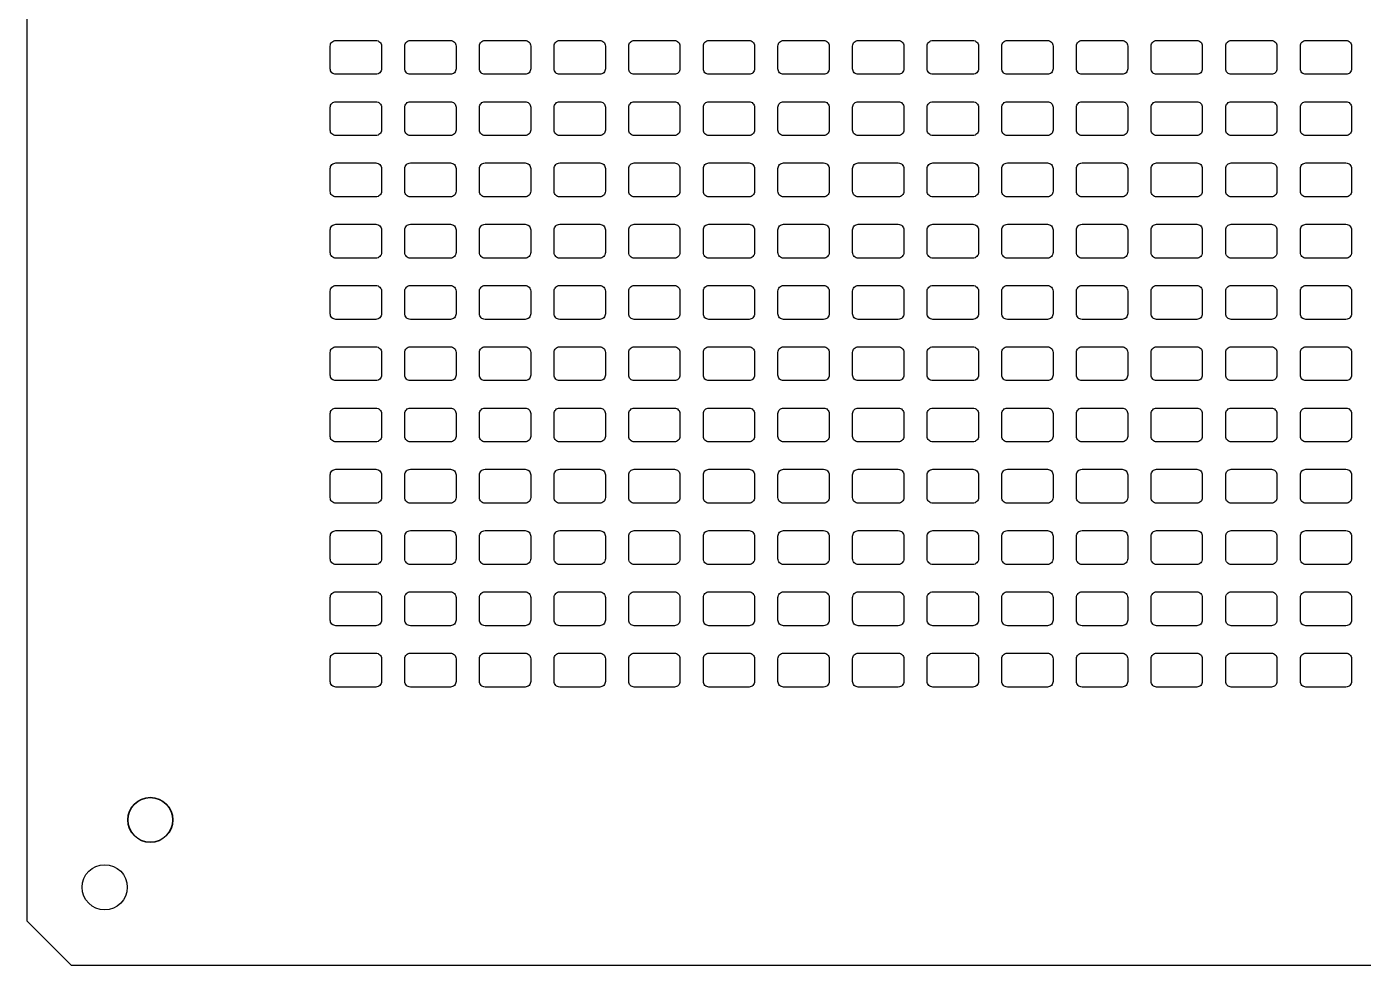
# Model space of a CAD drawing. Extents: x 2242 to 8299, y -565 to 2678.
# Drawn here: x 2242.3 to 2302.3, y 2509.1 to 2551.2 of the extents above; entities that cross this region are included whole.
import ezdxf

# ---------------------------------------------------------------- set-up
doc = ezdxf.new("R2010")
doc.units = 0
doc.header["$MEASUREMENT"] = 0
doc.layers.add('1', color=1, linetype='CONTINUOUS')
doc.layers.add('9', color=6, linetype='CONTINUOUS')

msp = doc.modelspace()

# ---------------------------------------------------------------- linework, layer by layer
at = {"layer": '1'}
for p, q in [((2242.322, 2627.068), (2242.322, 2511.068)), ((2242.322, 2511.068), (2244.322, 2509.068)), ((2244.322, 2509.068), (2360.322, 2509.068))]:
    msp.add_line(p, q, dxfattribs=at)
at = {"layer": '1', "color": 1}
for radius in [1.015, 1, 1, 1, 1, 1]:
    msp.add_circle((2247.871, 2515.594), radius, dxfattribs=at)
at = {"layer": '1'}
msp.add_circle((2245.822, 2512.568), 1.015, dxfattribs=at)
at = {"layer": '9'}
for points in [[(2256.197, 2550.578), (2257.997, 2550.578, -0.414214), (2258.247, 2550.328), (2258.247, 2549.308, -0.414214), (2257.997, 2549.058), (2256.197, 2549.058, -0.414214), (2255.947, 2549.308), (2255.947, 2550.328, -0.414214)], [(2259.547, 2550.578), (2261.347, 2550.578, -0.414214), (2261.597, 2550.328), (2261.597, 2549.308, -0.414214), (2261.347, 2549.058), (2259.547, 2549.058, -0.414214), (2259.297, 2549.308), (2259.297, 2550.328, -0.414214)], [(2262.897, 2550.578), (2264.697, 2550.578, -0.414214), (2264.947, 2550.328), (2264.947, 2549.308, -0.414214), (2264.697, 2549.058), (2262.897, 2549.058, -0.414214), (2262.647, 2549.308), (2262.647, 2550.328, -0.414214)], [(2266.247, 2550.578), (2268.047, 2550.578, -0.414214), (2268.297, 2550.328), (2268.297, 2549.308, -0.414214), (2268.047, 2549.058), (2266.247, 2549.058, -0.414214), (2265.997, 2549.308), (2265.997, 2550.328, -0.414214)], [(2269.597, 2550.578), (2271.397, 2550.578, -0.414214), (2271.647, 2550.328), (2271.647, 2549.308, -0.414214), (2271.397, 2549.058), (2269.597, 2549.058, -0.414214), (2269.347, 2549.308), (2269.347, 2550.328, -0.414214)], [(2272.947, 2550.578), (2274.747, 2550.578, -0.414214), (2274.997, 2550.328), (2274.997, 2549.308, -0.414214), (2274.747, 2549.058), (2272.947, 2549.058, -0.414214), (2272.697, 2549.308), (2272.697, 2550.328, -0.414214)], [(2276.297, 2550.578), (2278.097, 2550.578, -0.414214), (2278.347, 2550.328), (2278.347, 2549.308, -0.414214), (2278.097, 2549.058), (2276.297, 2549.058, -0.414214), (2276.047, 2549.308), (2276.047, 2550.328, -0.414214)], [(2279.647, 2550.578), (2281.447, 2550.578, -0.414214), (2281.697, 2550.328), (2281.697, 2549.308, -0.414214), (2281.447, 2549.058), (2279.647, 2549.058, -0.414214), (2279.397, 2549.308), (2279.397, 2550.328, -0.414214)], [(2282.997, 2550.578), (2284.797, 2550.578, -0.414214), (2285.047, 2550.328), (2285.047, 2549.308, -0.414214), (2284.797, 2549.058), (2282.997, 2549.058, -0.414214), (2282.747, 2549.308), (2282.747, 2550.328, -0.414214)], [(2286.347, 2550.578), (2288.147, 2550.578, -0.414214), (2288.397, 2550.328), (2288.397, 2549.308, -0.414214), (2288.147, 2549.058), (2286.347, 2549.058, -0.414214), (2286.097, 2549.308), (2286.097, 2550.328, -0.414214)], [(2289.697, 2550.578), (2291.497, 2550.578, -0.414214), (2291.747, 2550.328), (2291.747, 2549.308, -0.414214), (2291.497, 2549.058), (2289.697, 2549.058, -0.414214), (2289.447, 2549.308), (2289.447, 2550.328, -0.414214)], [(2293.047, 2550.578), (2294.847, 2550.578, -0.414214), (2295.097, 2550.328), (2295.097, 2549.308, -0.414214), (2294.847, 2549.058), (2293.047, 2549.058, -0.414214), (2292.797, 2549.308), (2292.797, 2550.328, -0.414214)], [(2296.397, 2550.578), (2298.197, 2550.578, -0.414214), (2298.447, 2550.328), (2298.447, 2549.308, -0.414214), (2298.197, 2549.058), (2296.397, 2549.058, -0.414214), (2296.147, 2549.308), (2296.147, 2550.328, -0.414214)], [(2299.747, 2550.578), (2301.547, 2550.578, -0.414214), (2301.797, 2550.328), (2301.797, 2549.308, -0.414214), (2301.547, 2549.058), (2299.747, 2549.058, -0.414214), (2299.497, 2549.308), (2299.497, 2550.328, -0.414214)], [(2256.197, 2547.828), (2257.997, 2547.828, -0.414214), (2258.247, 2547.578), (2258.247, 2546.558, -0.414214), (2257.997, 2546.308), (2256.197, 2546.308, -0.414214), (2255.947, 2546.558), (2255.947, 2547.578, -0.414214)], [(2259.547, 2547.828), (2261.347, 2547.828, -0.414214), (2261.597, 2547.578), (2261.597, 2546.558, -0.414214), (2261.347, 2546.308), (2259.547, 2546.308, -0.414214), (2259.297, 2546.558), (2259.297, 2547.578, -0.414214)], [(2262.897, 2547.828), (2264.697, 2547.828, -0.414214), (2264.947, 2547.578), (2264.947, 2546.558, -0.414214), (2264.697, 2546.308), (2262.897, 2546.308, -0.414214), (2262.647, 2546.558), (2262.647, 2547.578, -0.414214)], [(2266.247, 2547.828), (2268.047, 2547.828, -0.414214), (2268.297, 2547.578), (2268.297, 2546.558, -0.414214), (2268.047, 2546.308), (2266.247, 2546.308, -0.414214), (2265.997, 2546.558), (2265.997, 2547.578, -0.414214)], [(2269.597, 2547.828), (2271.397, 2547.828, -0.414214), (2271.647, 2547.578), (2271.647, 2546.558, -0.414214), (2271.397, 2546.308), (2269.597, 2546.308, -0.414214), (2269.347, 2546.558), (2269.347, 2547.578, -0.414214)], [(2272.947, 2547.828), (2274.747, 2547.828, -0.414214), (2274.997, 2547.578), (2274.997, 2546.558, -0.414214), (2274.747, 2546.308), (2272.947, 2546.308, -0.414214), (2272.697, 2546.558), (2272.697, 2547.578, -0.414214)], [(2276.297, 2547.828), (2278.097, 2547.828, -0.414214), (2278.347, 2547.578), (2278.347, 2546.558, -0.414214), (2278.097, 2546.308), (2276.297, 2546.308, -0.414214), (2276.047, 2546.558), (2276.047, 2547.578, -0.414214)], [(2279.647, 2547.828), (2281.447, 2547.828, -0.414214), (2281.697, 2547.578), (2281.697, 2546.558, -0.414214), (2281.447, 2546.308), (2279.647, 2546.308, -0.414214), (2279.397, 2546.558), (2279.397, 2547.578, -0.414214)], [(2282.997, 2547.828), (2284.797, 2547.828, -0.414214), (2285.047, 2547.578), (2285.047, 2546.558, -0.414214), (2284.797, 2546.308), (2282.997, 2546.308, -0.414214), (2282.747, 2546.558), (2282.747, 2547.578, -0.414214)], [(2286.347, 2547.828), (2288.147, 2547.828, -0.414214), (2288.397, 2547.578), (2288.397, 2546.558, -0.414214), (2288.147, 2546.308), (2286.347, 2546.308, -0.414214), (2286.097, 2546.558), (2286.097, 2547.578, -0.414214)], [(2289.697, 2547.828), (2291.497, 2547.828, -0.414214), (2291.747, 2547.578), (2291.747, 2546.558, -0.414214), (2291.497, 2546.308), (2289.697, 2546.308, -0.414214), (2289.447, 2546.558), (2289.447, 2547.578, -0.414214)], [(2293.047, 2547.828), (2294.847, 2547.828, -0.414214), (2295.097, 2547.578), (2295.097, 2546.558, -0.414214), (2294.847, 2546.308), (2293.047, 2546.308, -0.414214), (2292.797, 2546.558), (2292.797, 2547.578, -0.414214)], [(2296.397, 2547.828), (2298.197, 2547.828, -0.414214), (2298.447, 2547.578), (2298.447, 2546.558, -0.414214), (2298.197, 2546.308), (2296.397, 2546.308, -0.414214), (2296.147, 2546.558), (2296.147, 2547.578, -0.414214)], [(2299.747, 2547.828), (2301.547, 2547.828, -0.414214), (2301.797, 2547.578), (2301.797, 2546.558, -0.414214), (2301.547, 2546.308), (2299.747, 2546.308, -0.414214), (2299.497, 2546.558), (2299.497, 2547.578, -0.414214)], [(2256.197, 2545.078), (2257.997, 2545.078, -0.414214), (2258.247, 2544.828), (2258.247, 2543.808, -0.414214), (2257.997, 2543.558), (2256.197, 2543.558, -0.414214), (2255.947, 2543.808), (2255.947, 2544.828, -0.414214)], [(2259.547, 2545.078), (2261.347, 2545.078, -0.414214), (2261.597, 2544.828), (2261.597, 2543.808, -0.414214), (2261.347, 2543.558), (2259.547, 2543.558, -0.414214), (2259.297, 2543.808), (2259.297, 2544.828, -0.414214)], [(2262.897, 2545.078), (2264.697, 2545.078, -0.414214), (2264.947, 2544.828), (2264.947, 2543.808, -0.414214), (2264.697, 2543.558), (2262.897, 2543.558, -0.414214), (2262.647, 2543.808), (2262.647, 2544.828, -0.414214)], [(2266.247, 2545.078), (2268.047, 2545.078, -0.414214), (2268.297, 2544.828), (2268.297, 2543.808, -0.414214), (2268.047, 2543.558), (2266.247, 2543.558, -0.414214), (2265.997, 2543.808), (2265.997, 2544.828, -0.414214)], [(2269.597, 2545.078), (2271.397, 2545.078, -0.414214), (2271.647, 2544.828), (2271.647, 2543.808, -0.414214), (2271.397, 2543.558), (2269.597, 2543.558, -0.414214), (2269.347, 2543.808), (2269.347, 2544.828, -0.414214)], [(2272.947, 2545.078), (2274.747, 2545.078, -0.414214), (2274.997, 2544.828), (2274.997, 2543.808, -0.414214), (2274.747, 2543.558), (2272.947, 2543.558, -0.414214), (2272.697, 2543.808), (2272.697, 2544.828, -0.414214)], [(2276.297, 2545.078), (2278.097, 2545.078, -0.414214), (2278.347, 2544.828), (2278.347, 2543.808, -0.414214), (2278.097, 2543.558), (2276.297, 2543.558, -0.414214), (2276.047, 2543.808), (2276.047, 2544.828, -0.414214)], [(2279.647, 2545.078), (2281.447, 2545.078, -0.414214), (2281.697, 2544.828), (2281.697, 2543.808, -0.414214), (2281.447, 2543.558), (2279.647, 2543.558, -0.414214), (2279.397, 2543.808), (2279.397, 2544.828, -0.414214)], [(2282.997, 2545.078), (2284.797, 2545.078, -0.414214), (2285.047, 2544.828), (2285.047, 2543.808, -0.414214), (2284.797, 2543.558), (2282.997, 2543.558, -0.414214), (2282.747, 2543.808), (2282.747, 2544.828, -0.414214)], [(2286.347, 2545.078), (2288.147, 2545.078, -0.414214), (2288.397, 2544.828), (2288.397, 2543.808, -0.414214), (2288.147, 2543.558), (2286.347, 2543.558, -0.414214), (2286.097, 2543.808), (2286.097, 2544.828, -0.414214)], [(2289.697, 2545.078), (2291.497, 2545.078, -0.414214), (2291.747, 2544.828), (2291.747, 2543.808, -0.414214), (2291.497, 2543.558), (2289.697, 2543.558, -0.414214), (2289.447, 2543.808), (2289.447, 2544.828, -0.414214)], [(2293.047, 2545.078), (2294.847, 2545.078, -0.414214), (2295.097, 2544.828), (2295.097, 2543.808, -0.414214), (2294.847, 2543.558), (2293.047, 2543.558, -0.414214), (2292.797, 2543.808), (2292.797, 2544.828, -0.414214)], [(2296.397, 2545.078), (2298.197, 2545.078, -0.414214), (2298.447, 2544.828), (2298.447, 2543.808, -0.414214), (2298.197, 2543.558), (2296.397, 2543.558, -0.414214), (2296.147, 2543.808), (2296.147, 2544.828, -0.414214)], [(2299.747, 2545.078), (2301.547, 2545.078, -0.414214), (2301.797, 2544.828), (2301.797, 2543.808, -0.414214), (2301.547, 2543.558), (2299.747, 2543.558, -0.414214), (2299.497, 2543.808), (2299.497, 2544.828, -0.414214)], [(2256.197, 2542.328), (2257.997, 2542.328, -0.414214), (2258.247, 2542.078), (2258.247, 2541.058, -0.414214), (2257.997, 2540.808), (2256.197, 2540.808, -0.414214), (2255.947, 2541.058), (2255.947, 2542.078, -0.414214)], [(2259.547, 2542.328), (2261.347, 2542.328, -0.414214), (2261.597, 2542.078), (2261.597, 2541.058, -0.414214), (2261.347, 2540.808), (2259.547, 2540.808, -0.414214), (2259.297, 2541.058), (2259.297, 2542.078, -0.414214)], [(2262.897, 2542.328), (2264.697, 2542.328, -0.414214), (2264.947, 2542.078), (2264.947, 2541.058, -0.414214), (2264.697, 2540.808), (2262.897, 2540.808, -0.414214), (2262.647, 2541.058), (2262.647, 2542.078, -0.414214)], [(2266.247, 2542.328), (2268.047, 2542.328, -0.414214), (2268.297, 2542.078), (2268.297, 2541.058, -0.414214), (2268.047, 2540.808), (2266.247, 2540.808, -0.414214), (2265.997, 2541.058), (2265.997, 2542.078, -0.414214)], [(2269.597, 2542.328), (2271.397, 2542.328, -0.414214), (2271.647, 2542.078), (2271.647, 2541.058, -0.414214), (2271.397, 2540.808), (2269.597, 2540.808, -0.414214), (2269.347, 2541.058), (2269.347, 2542.078, -0.414214)], [(2272.947, 2542.328), (2274.747, 2542.328, -0.414214), (2274.997, 2542.078), (2274.997, 2541.058, -0.414214), (2274.747, 2540.808), (2272.947, 2540.808, -0.414214), (2272.697, 2541.058), (2272.697, 2542.078, -0.414214)], [(2276.297, 2542.328), (2278.097, 2542.328, -0.414214), (2278.347, 2542.078), (2278.347, 2541.058, -0.414214), (2278.097, 2540.808), (2276.297, 2540.808, -0.414214), (2276.047, 2541.058), (2276.047, 2542.078, -0.414214)], [(2279.647, 2542.328), (2281.447, 2542.328, -0.414214), (2281.697, 2542.078), (2281.697, 2541.058, -0.414214), (2281.447, 2540.808), (2279.647, 2540.808, -0.414214), (2279.397, 2541.058), (2279.397, 2542.078, -0.414214)], [(2282.997, 2542.328), (2284.797, 2542.328, -0.414214), (2285.047, 2542.078), (2285.047, 2541.058, -0.414214), (2284.797, 2540.808), (2282.997, 2540.808, -0.414214), (2282.747, 2541.058), (2282.747, 2542.078, -0.414214)], [(2286.347, 2542.328), (2288.147, 2542.328, -0.414214), (2288.397, 2542.078), (2288.397, 2541.058, -0.414214), (2288.147, 2540.808), (2286.347, 2540.808, -0.414214), (2286.097, 2541.058), (2286.097, 2542.078, -0.414214)], [(2289.697, 2542.328), (2291.497, 2542.328, -0.414214), (2291.747, 2542.078), (2291.747, 2541.058, -0.414214), (2291.497, 2540.808), (2289.697, 2540.808, -0.414214), (2289.447, 2541.058), (2289.447, 2542.078, -0.414214)], [(2293.047, 2542.328), (2294.847, 2542.328, -0.414214), (2295.097, 2542.078), (2295.097, 2541.058, -0.414214), (2294.847, 2540.808), (2293.047, 2540.808, -0.414214), (2292.797, 2541.058), (2292.797, 2542.078, -0.414214)], [(2296.397, 2542.328), (2298.197, 2542.328, -0.414214), (2298.447, 2542.078), (2298.447, 2541.058, -0.414214), (2298.197, 2540.808), (2296.397, 2540.808, -0.414214), (2296.147, 2541.058), (2296.147, 2542.078, -0.414214)], [(2299.747, 2542.328), (2301.547, 2542.328, -0.414214), (2301.797, 2542.078), (2301.797, 2541.058, -0.414214), (2301.547, 2540.808), (2299.747, 2540.808, -0.414214), (2299.497, 2541.058), (2299.497, 2542.078, -0.414214)], [(2256.197, 2539.578), (2257.997, 2539.578, -0.414214), (2258.247, 2539.328), (2258.247, 2538.308, -0.414214), (2257.997, 2538.058), (2256.197, 2538.058, -0.414214), (2255.947, 2538.308), (2255.947, 2539.328, -0.414214)], [(2259.547, 2539.578), (2261.347, 2539.578, -0.414214), (2261.597, 2539.328), (2261.597, 2538.308, -0.414214), (2261.347, 2538.058), (2259.547, 2538.058, -0.414214), (2259.297, 2538.308), (2259.297, 2539.328, -0.414214)], [(2262.897, 2539.578), (2264.697, 2539.578, -0.414214), (2264.947, 2539.328), (2264.947, 2538.308, -0.414214), (2264.697, 2538.058), (2262.897, 2538.058, -0.414214), (2262.647, 2538.308), (2262.647, 2539.328, -0.414214)], [(2266.247, 2539.578), (2268.047, 2539.578, -0.414214), (2268.297, 2539.328), (2268.297, 2538.308, -0.414214), (2268.047, 2538.058), (2266.247, 2538.058, -0.414214), (2265.997, 2538.308), (2265.997, 2539.328, -0.414214)], [(2269.597, 2539.578), (2271.397, 2539.578, -0.414214), (2271.647, 2539.328), (2271.647, 2538.308, -0.414214), (2271.397, 2538.058), (2269.597, 2538.058, -0.414214), (2269.347, 2538.308), (2269.347, 2539.328, -0.414214)], [(2272.947, 2539.578), (2274.747, 2539.578, -0.414214), (2274.997, 2539.328), (2274.997, 2538.308, -0.414214), (2274.747, 2538.058), (2272.947, 2538.058, -0.414214), (2272.697, 2538.308), (2272.697, 2539.328, -0.414214)], [(2276.297, 2539.578), (2278.097, 2539.578, -0.414214), (2278.347, 2539.328), (2278.347, 2538.308, -0.414214), (2278.097, 2538.058), (2276.297, 2538.058, -0.414214), (2276.047, 2538.308), (2276.047, 2539.328, -0.414214)], [(2279.647, 2539.578), (2281.447, 2539.578, -0.414214), (2281.697, 2539.328), (2281.697, 2538.308, -0.414214), (2281.447, 2538.058), (2279.647, 2538.058, -0.414214), (2279.397, 2538.308), (2279.397, 2539.328, -0.414214)], [(2282.997, 2539.578), (2284.797, 2539.578, -0.414214), (2285.047, 2539.328), (2285.047, 2538.308, -0.414214), (2284.797, 2538.058), (2282.997, 2538.058, -0.414214), (2282.747, 2538.308), (2282.747, 2539.328, -0.414214)], [(2286.347, 2539.578), (2288.147, 2539.578, -0.414214), (2288.397, 2539.328), (2288.397, 2538.308, -0.414214), (2288.147, 2538.058), (2286.347, 2538.058, -0.414214), (2286.097, 2538.308), (2286.097, 2539.328, -0.414214)], [(2289.697, 2539.578), (2291.497, 2539.578, -0.414214), (2291.747, 2539.328), (2291.747, 2538.308, -0.414214), (2291.497, 2538.058), (2289.697, 2538.058, -0.414214), (2289.447, 2538.308), (2289.447, 2539.328, -0.414214)], [(2293.047, 2539.578), (2294.847, 2539.578, -0.414214), (2295.097, 2539.328), (2295.097, 2538.308, -0.414214), (2294.847, 2538.058), (2293.047, 2538.058, -0.414214), (2292.797, 2538.308), (2292.797, 2539.328, -0.414214)], [(2296.397, 2539.578), (2298.197, 2539.578, -0.414214), (2298.447, 2539.328), (2298.447, 2538.308, -0.414214), (2298.197, 2538.058), (2296.397, 2538.058, -0.414214), (2296.147, 2538.308), (2296.147, 2539.328, -0.414214)], [(2299.747, 2539.578), (2301.547, 2539.578, -0.414214), (2301.797, 2539.328), (2301.797, 2538.308, -0.414214), (2301.547, 2538.058), (2299.747, 2538.058, -0.414214), (2299.497, 2538.308), (2299.497, 2539.328, -0.414214)], [(2256.197, 2536.828), (2257.997, 2536.828, -0.414214), (2258.247, 2536.578), (2258.247, 2535.558, -0.414214), (2257.997, 2535.308), (2256.197, 2535.308, -0.414214), (2255.947, 2535.558), (2255.947, 2536.578, -0.414214)], [(2259.547, 2536.828), (2261.347, 2536.828, -0.414214), (2261.597, 2536.578), (2261.597, 2535.558, -0.414214), (2261.347, 2535.308), (2259.547, 2535.308, -0.414214), (2259.297, 2535.558), (2259.297, 2536.578, -0.414214)], [(2262.897, 2536.828), (2264.697, 2536.828, -0.414214), (2264.947, 2536.578), (2264.947, 2535.558, -0.414214), (2264.697, 2535.308), (2262.897, 2535.308, -0.414214), (2262.647, 2535.558), (2262.647, 2536.578, -0.414214)], [(2266.247, 2536.828), (2268.047, 2536.828, -0.414214), (2268.297, 2536.578), (2268.297, 2535.558, -0.414214), (2268.047, 2535.308), (2266.247, 2535.308, -0.414214), (2265.997, 2535.558), (2265.997, 2536.578, -0.414214)], [(2269.597, 2536.828), (2271.397, 2536.828, -0.414214), (2271.647, 2536.578), (2271.647, 2535.558, -0.414214), (2271.397, 2535.308), (2269.597, 2535.308, -0.414214), (2269.347, 2535.558), (2269.347, 2536.578, -0.414214)], [(2272.947, 2536.828), (2274.747, 2536.828, -0.414214), (2274.997, 2536.578), (2274.997, 2535.558, -0.414214), (2274.747, 2535.308), (2272.947, 2535.308, -0.414214), (2272.697, 2535.558), (2272.697, 2536.578, -0.414214)], [(2276.297, 2536.828), (2278.097, 2536.828, -0.414214), (2278.347, 2536.578), (2278.347, 2535.558, -0.414214), (2278.097, 2535.308), (2276.297, 2535.308, -0.414214), (2276.047, 2535.558), (2276.047, 2536.578, -0.414214)], [(2279.647, 2536.828), (2281.447, 2536.828, -0.414214), (2281.697, 2536.578), (2281.697, 2535.558, -0.414214), (2281.447, 2535.308), (2279.647, 2535.308, -0.414214), (2279.397, 2535.558), (2279.397, 2536.578, -0.414214)], [(2282.997, 2536.828), (2284.797, 2536.828, -0.414214), (2285.047, 2536.578), (2285.047, 2535.558, -0.414214), (2284.797, 2535.308), (2282.997, 2535.308, -0.414214), (2282.747, 2535.558), (2282.747, 2536.578, -0.414214)], [(2286.347, 2536.828), (2288.147, 2536.828, -0.414214), (2288.397, 2536.578), (2288.397, 2535.558, -0.414214), (2288.147, 2535.308), (2286.347, 2535.308, -0.414214), (2286.097, 2535.558), (2286.097, 2536.578, -0.414214)], [(2289.697, 2536.828), (2291.497, 2536.828, -0.414214), (2291.747, 2536.578), (2291.747, 2535.558, -0.414214), (2291.497, 2535.308), (2289.697, 2535.308, -0.414214), (2289.447, 2535.558), (2289.447, 2536.578, -0.414214)], [(2293.047, 2536.828), (2294.847, 2536.828, -0.414214), (2295.097, 2536.578), (2295.097, 2535.558, -0.414214), (2294.847, 2535.308), (2293.047, 2535.308, -0.414214), (2292.797, 2535.558), (2292.797, 2536.578, -0.414214)], [(2296.397, 2536.828), (2298.197, 2536.828, -0.414214), (2298.447, 2536.578), (2298.447, 2535.558, -0.414214), (2298.197, 2535.308), (2296.397, 2535.308, -0.414214), (2296.147, 2535.558), (2296.147, 2536.578, -0.414214)], [(2299.747, 2536.828), (2301.547, 2536.828, -0.414214), (2301.797, 2536.578), (2301.797, 2535.558, -0.414214), (2301.547, 2535.308), (2299.747, 2535.308, -0.414214), (2299.497, 2535.558), (2299.497, 2536.578, -0.414214)], [(2256.197, 2534.078), (2257.997, 2534.078, -0.414214), (2258.247, 2533.828), (2258.247, 2532.808, -0.414214), (2257.997, 2532.558), (2256.197, 2532.558, -0.414214), (2255.947, 2532.808), (2255.947, 2533.828, -0.414214)], [(2259.547, 2534.078), (2261.347, 2534.078, -0.414214), (2261.597, 2533.828), (2261.597, 2532.808, -0.414214), (2261.347, 2532.558), (2259.547, 2532.558, -0.414214), (2259.297, 2532.808), (2259.297, 2533.828, -0.414214)], [(2262.897, 2534.078), (2264.697, 2534.078, -0.414214), (2264.947, 2533.828), (2264.947, 2532.808, -0.414214), (2264.697, 2532.558), (2262.897, 2532.558, -0.414214), (2262.647, 2532.808), (2262.647, 2533.828, -0.414214)], [(2266.247, 2534.078), (2268.047, 2534.078, -0.414214), (2268.297, 2533.828), (2268.297, 2532.808, -0.414214), (2268.047, 2532.558), (2266.247, 2532.558, -0.414214), (2265.997, 2532.808), (2265.997, 2533.828, -0.414214)], [(2269.597, 2534.078), (2271.397, 2534.078, -0.414214), (2271.647, 2533.828), (2271.647, 2532.808, -0.414214), (2271.397, 2532.558), (2269.597, 2532.558, -0.414214), (2269.347, 2532.808), (2269.347, 2533.828, -0.414214)], [(2272.947, 2534.078), (2274.747, 2534.078, -0.414214), (2274.997, 2533.828), (2274.997, 2532.808, -0.414214), (2274.747, 2532.558), (2272.947, 2532.558, -0.414214), (2272.697, 2532.808), (2272.697, 2533.828, -0.414214)], [(2276.297, 2534.078), (2278.097, 2534.078, -0.414214), (2278.347, 2533.828), (2278.347, 2532.808, -0.414214), (2278.097, 2532.558), (2276.297, 2532.558, -0.414214), (2276.047, 2532.808), (2276.047, 2533.828, -0.414214)], [(2279.647, 2534.078), (2281.447, 2534.078, -0.414214), (2281.697, 2533.828), (2281.697, 2532.808, -0.414214), (2281.447, 2532.558), (2279.647, 2532.558, -0.414214), (2279.397, 2532.808), (2279.397, 2533.828, -0.414214)], [(2282.997, 2534.078), (2284.797, 2534.078, -0.414214), (2285.047, 2533.828), (2285.047, 2532.808, -0.414214), (2284.797, 2532.558), (2282.997, 2532.558, -0.414214), (2282.747, 2532.808), (2282.747, 2533.828, -0.414214)], [(2286.347, 2534.078), (2288.147, 2534.078, -0.414214), (2288.397, 2533.828), (2288.397, 2532.808, -0.414214), (2288.147, 2532.558), (2286.347, 2532.558, -0.414214), (2286.097, 2532.808), (2286.097, 2533.828, -0.414214)], [(2289.697, 2534.078), (2291.497, 2534.078, -0.414214), (2291.747, 2533.828), (2291.747, 2532.808, -0.414214), (2291.497, 2532.558), (2289.697, 2532.558, -0.414214), (2289.447, 2532.808), (2289.447, 2533.828, -0.414214)], [(2293.047, 2534.078), (2294.847, 2534.078, -0.414214), (2295.097, 2533.828), (2295.097, 2532.808, -0.414214), (2294.847, 2532.558), (2293.047, 2532.558, -0.414214), (2292.797, 2532.808), (2292.797, 2533.828, -0.414214)], [(2296.397, 2534.078), (2298.197, 2534.078, -0.414214), (2298.447, 2533.828), (2298.447, 2532.808, -0.414214), (2298.197, 2532.558), (2296.397, 2532.558, -0.414214), (2296.147, 2532.808), (2296.147, 2533.828, -0.414214)], [(2299.747, 2534.078), (2301.547, 2534.078, -0.414214), (2301.797, 2533.828), (2301.797, 2532.808, -0.414214), (2301.547, 2532.558), (2299.747, 2532.558, -0.414214), (2299.497, 2532.808), (2299.497, 2533.828, -0.414214)], [(2256.197, 2531.328), (2257.997, 2531.328, -0.414214), (2258.247, 2531.078), (2258.247, 2530.058, -0.414214), (2257.997, 2529.808), (2256.197, 2529.808, -0.414214), (2255.947, 2530.058), (2255.947, 2531.078, -0.414214)], [(2259.547, 2531.328), (2261.347, 2531.328, -0.414214), (2261.597, 2531.078), (2261.597, 2530.058, -0.414214), (2261.347, 2529.808), (2259.547, 2529.808, -0.414214), (2259.297, 2530.058), (2259.297, 2531.078, -0.414214)], [(2262.897, 2531.328), (2264.697, 2531.328, -0.414214), (2264.947, 2531.078), (2264.947, 2530.058, -0.414214), (2264.697, 2529.808), (2262.897, 2529.808, -0.414214), (2262.647, 2530.058), (2262.647, 2531.078, -0.414214)], [(2266.247, 2531.328), (2268.047, 2531.328, -0.414214), (2268.297, 2531.078), (2268.297, 2530.058, -0.414214), (2268.047, 2529.808), (2266.247, 2529.808, -0.414214), (2265.997, 2530.058), (2265.997, 2531.078, -0.414214)], [(2269.597, 2531.328), (2271.397, 2531.328, -0.414214), (2271.647, 2531.078), (2271.647, 2530.058, -0.414214), (2271.397, 2529.808), (2269.597, 2529.808, -0.414214), (2269.347, 2530.058), (2269.347, 2531.078, -0.414214)], [(2272.947, 2531.328), (2274.747, 2531.328, -0.414214), (2274.997, 2531.078), (2274.997, 2530.058, -0.414214), (2274.747, 2529.808), (2272.947, 2529.808, -0.414214), (2272.697, 2530.058), (2272.697, 2531.078, -0.414214)], [(2276.297, 2531.328), (2278.097, 2531.328, -0.414214), (2278.347, 2531.078), (2278.347, 2530.058, -0.414214), (2278.097, 2529.808), (2276.297, 2529.808, -0.414214), (2276.047, 2530.058), (2276.047, 2531.078, -0.414214)], [(2279.647, 2531.328), (2281.447, 2531.328, -0.414214), (2281.697, 2531.078), (2281.697, 2530.058, -0.414214), (2281.447, 2529.808), (2279.647, 2529.808, -0.414214), (2279.397, 2530.058), (2279.397, 2531.078, -0.414214)], [(2282.997, 2531.328), (2284.797, 2531.328, -0.414214), (2285.047, 2531.078), (2285.047, 2530.058, -0.414214), (2284.797, 2529.808), (2282.997, 2529.808, -0.414214), (2282.747, 2530.058), (2282.747, 2531.078, -0.414214)], [(2286.347, 2531.328), (2288.147, 2531.328, -0.414214), (2288.397, 2531.078), (2288.397, 2530.058, -0.414214), (2288.147, 2529.808), (2286.347, 2529.808, -0.414214), (2286.097, 2530.058), (2286.097, 2531.078, -0.414214)], [(2289.697, 2531.328), (2291.497, 2531.328, -0.414214), (2291.747, 2531.078), (2291.747, 2530.058, -0.414214), (2291.497, 2529.808), (2289.697, 2529.808, -0.414214), (2289.447, 2530.058), (2289.447, 2531.078, -0.414214)], [(2293.047, 2531.328), (2294.847, 2531.328, -0.414214), (2295.097, 2531.078), (2295.097, 2530.058, -0.414214), (2294.847, 2529.808), (2293.047, 2529.808, -0.414214), (2292.797, 2530.058), (2292.797, 2531.078, -0.414214)], [(2296.397, 2531.328), (2298.197, 2531.328, -0.414214), (2298.447, 2531.078), (2298.447, 2530.058, -0.414214), (2298.197, 2529.808), (2296.397, 2529.808, -0.414214), (2296.147, 2530.058), (2296.147, 2531.078, -0.414214)], [(2299.747, 2531.328), (2301.547, 2531.328, -0.414214), (2301.797, 2531.078), (2301.797, 2530.058, -0.414214), (2301.547, 2529.808), (2299.747, 2529.808, -0.414214), (2299.497, 2530.058), (2299.497, 2531.078, -0.414214)], [(2256.197, 2528.578), (2257.997, 2528.578, -0.414214), (2258.247, 2528.328), (2258.247, 2527.308, -0.414214), (2257.997, 2527.058), (2256.197, 2527.058, -0.414214), (2255.947, 2527.308), (2255.947, 2528.328, -0.414214)], [(2259.547, 2528.578), (2261.347, 2528.578, -0.414214), (2261.597, 2528.328), (2261.597, 2527.308, -0.414214), (2261.347, 2527.058), (2259.547, 2527.058, -0.414214), (2259.297, 2527.308), (2259.297, 2528.328, -0.414214)], [(2262.897, 2528.578), (2264.697, 2528.578, -0.414214), (2264.947, 2528.328), (2264.947, 2527.308, -0.414214), (2264.697, 2527.058), (2262.897, 2527.058, -0.414214), (2262.647, 2527.308), (2262.647, 2528.328, -0.414214)], [(2266.247, 2528.578), (2268.047, 2528.578, -0.414214), (2268.297, 2528.328), (2268.297, 2527.308, -0.414214), (2268.047, 2527.058), (2266.247, 2527.058, -0.414214), (2265.997, 2527.308), (2265.997, 2528.328, -0.414214)], [(2269.597, 2528.578), (2271.397, 2528.578, -0.414214), (2271.647, 2528.328), (2271.647, 2527.308, -0.414214), (2271.397, 2527.058), (2269.597, 2527.058, -0.414214), (2269.347, 2527.308), (2269.347, 2528.328, -0.414214)], [(2272.947, 2528.578), (2274.747, 2528.578, -0.414214), (2274.997, 2528.328), (2274.997, 2527.308, -0.414214), (2274.747, 2527.058), (2272.947, 2527.058, -0.414214), (2272.697, 2527.308), (2272.697, 2528.328, -0.414214)], [(2276.297, 2528.578), (2278.097, 2528.578, -0.414214), (2278.347, 2528.328), (2278.347, 2527.308, -0.414214), (2278.097, 2527.058), (2276.297, 2527.058, -0.414214), (2276.047, 2527.308), (2276.047, 2528.328, -0.414214)], [(2279.647, 2528.578), (2281.447, 2528.578, -0.414214), (2281.697, 2528.328), (2281.697, 2527.308, -0.414214), (2281.447, 2527.058), (2279.647, 2527.058, -0.414214), (2279.397, 2527.308), (2279.397, 2528.328, -0.414214)], [(2282.997, 2528.578), (2284.797, 2528.578, -0.414214), (2285.047, 2528.328), (2285.047, 2527.308, -0.414214), (2284.797, 2527.058), (2282.997, 2527.058, -0.414214), (2282.747, 2527.308), (2282.747, 2528.328, -0.414214)], [(2286.347, 2528.578), (2288.147, 2528.578, -0.414214), (2288.397, 2528.328), (2288.397, 2527.308, -0.414214), (2288.147, 2527.058), (2286.347, 2527.058, -0.414214), (2286.097, 2527.308), (2286.097, 2528.328, -0.414214)], [(2289.697, 2528.578), (2291.497, 2528.578, -0.414214), (2291.747, 2528.328), (2291.747, 2527.308, -0.414214), (2291.497, 2527.058), (2289.697, 2527.058, -0.414214), (2289.447, 2527.308), (2289.447, 2528.328, -0.414214)], [(2293.047, 2528.578), (2294.847, 2528.578, -0.414214), (2295.097, 2528.328), (2295.097, 2527.308, -0.414214), (2294.847, 2527.058), (2293.047, 2527.058, -0.414214), (2292.797, 2527.308), (2292.797, 2528.328, -0.414214)], [(2296.397, 2528.578), (2298.197, 2528.578, -0.414214), (2298.447, 2528.328), (2298.447, 2527.308, -0.414214), (2298.197, 2527.058), (2296.397, 2527.058, -0.414214), (2296.147, 2527.308), (2296.147, 2528.328, -0.414214)], [(2299.747, 2528.578), (2301.547, 2528.578, -0.414214), (2301.797, 2528.328), (2301.797, 2527.308, -0.414214), (2301.547, 2527.058), (2299.747, 2527.058, -0.414214), (2299.497, 2527.308), (2299.497, 2528.328, -0.414214)], [(2256.197, 2525.828), (2257.997, 2525.828, -0.414214), (2258.247, 2525.578), (2258.247, 2524.558, -0.414214), (2257.997, 2524.308), (2256.197, 2524.308, -0.414214), (2255.947, 2524.558), (2255.947, 2525.578, -0.414214)], [(2259.547, 2525.828), (2261.347, 2525.828, -0.414214), (2261.597, 2525.578), (2261.597, 2524.558, -0.414214), (2261.347, 2524.308), (2259.547, 2524.308, -0.414214), (2259.297, 2524.558), (2259.297, 2525.578, -0.414214)], [(2262.897, 2525.828), (2264.697, 2525.828, -0.414214), (2264.947, 2525.578), (2264.947, 2524.558, -0.414214), (2264.697, 2524.308), (2262.897, 2524.308, -0.414214), (2262.647, 2524.558), (2262.647, 2525.578, -0.414214)], [(2266.247, 2525.828), (2268.047, 2525.828, -0.414214), (2268.297, 2525.578), (2268.297, 2524.558, -0.414214), (2268.047, 2524.308), (2266.247, 2524.308, -0.414214), (2265.997, 2524.558), (2265.997, 2525.578, -0.414214)], [(2269.597, 2525.828), (2271.397, 2525.828, -0.414214), (2271.647, 2525.578), (2271.647, 2524.558, -0.414214), (2271.397, 2524.308), (2269.597, 2524.308, -0.414214), (2269.347, 2524.558), (2269.347, 2525.578, -0.414214)], [(2272.947, 2525.828), (2274.747, 2525.828, -0.414214), (2274.997, 2525.578), (2274.997, 2524.558, -0.414214), (2274.747, 2524.308), (2272.947, 2524.308, -0.414214), (2272.697, 2524.558), (2272.697, 2525.578, -0.414214)], [(2276.297, 2525.828), (2278.097, 2525.828, -0.414214), (2278.347, 2525.578), (2278.347, 2524.558, -0.414214), (2278.097, 2524.308), (2276.297, 2524.308, -0.414214), (2276.047, 2524.558), (2276.047, 2525.578, -0.414214)], [(2279.647, 2525.828), (2281.447, 2525.828, -0.414214), (2281.697, 2525.578), (2281.697, 2524.558, -0.414214), (2281.447, 2524.308), (2279.647, 2524.308, -0.414214), (2279.397, 2524.558), (2279.397, 2525.578, -0.414214)], [(2282.997, 2525.828), (2284.797, 2525.828, -0.414214), (2285.047, 2525.578), (2285.047, 2524.558, -0.414214), (2284.797, 2524.308), (2282.997, 2524.308, -0.414214), (2282.747, 2524.558), (2282.747, 2525.578, -0.414214)], [(2286.347, 2525.828), (2288.147, 2525.828, -0.414214), (2288.397, 2525.578), (2288.397, 2524.558, -0.414214), (2288.147, 2524.308), (2286.347, 2524.308, -0.414214), (2286.097, 2524.558), (2286.097, 2525.578, -0.414214)], [(2289.697, 2525.828), (2291.497, 2525.828, -0.414214), (2291.747, 2525.578), (2291.747, 2524.558, -0.414214), (2291.497, 2524.308), (2289.697, 2524.308, -0.414214), (2289.447, 2524.558), (2289.447, 2525.578, -0.414214)], [(2293.047, 2525.828), (2294.847, 2525.828, -0.414214), (2295.097, 2525.578), (2295.097, 2524.558, -0.414214), (2294.847, 2524.308), (2293.047, 2524.308, -0.414214), (2292.797, 2524.558), (2292.797, 2525.578, -0.414214)], [(2296.397, 2525.828), (2298.197, 2525.828, -0.414214), (2298.447, 2525.578), (2298.447, 2524.558, -0.414214), (2298.197, 2524.308), (2296.397, 2524.308, -0.414214), (2296.147, 2524.558), (2296.147, 2525.578, -0.414214)], [(2299.747, 2525.828), (2301.547, 2525.828, -0.414214), (2301.797, 2525.578), (2301.797, 2524.558, -0.414214), (2301.547, 2524.308), (2299.747, 2524.308, -0.414214), (2299.497, 2524.558), (2299.497, 2525.578, -0.414214)], [(2256.197, 2523.078), (2257.997, 2523.078, -0.414214), (2258.247, 2522.828), (2258.247, 2521.808, -0.414214), (2257.997, 2521.558), (2256.197, 2521.558, -0.414214), (2255.947, 2521.808), (2255.947, 2522.828, -0.414214)], [(2259.547, 2523.078), (2261.347, 2523.078, -0.414214), (2261.597, 2522.828), (2261.597, 2521.808, -0.414214), (2261.347, 2521.558), (2259.547, 2521.558, -0.414214), (2259.297, 2521.808), (2259.297, 2522.828, -0.414214)], [(2262.897, 2523.078), (2264.697, 2523.078, -0.414214), (2264.947, 2522.828), (2264.947, 2521.808, -0.414214), (2264.697, 2521.558), (2262.897, 2521.558, -0.414214), (2262.647, 2521.808), (2262.647, 2522.828, -0.414214)], [(2266.247, 2523.078), (2268.047, 2523.078, -0.414214), (2268.297, 2522.828), (2268.297, 2521.808, -0.414214), (2268.047, 2521.558), (2266.247, 2521.558, -0.414214), (2265.997, 2521.808), (2265.997, 2522.828, -0.414214)], [(2269.597, 2523.078), (2271.397, 2523.078, -0.414214), (2271.647, 2522.828), (2271.647, 2521.808, -0.414214), (2271.397, 2521.558), (2269.597, 2521.558, -0.414214), (2269.347, 2521.808), (2269.347, 2522.828, -0.414214)], [(2272.947, 2523.078), (2274.747, 2523.078, -0.414214), (2274.997, 2522.828), (2274.997, 2521.808, -0.414214), (2274.747, 2521.558), (2272.947, 2521.558, -0.414214), (2272.697, 2521.808), (2272.697, 2522.828, -0.414214)], [(2276.297, 2523.078), (2278.097, 2523.078, -0.414214), (2278.347, 2522.828), (2278.347, 2521.808, -0.414214), (2278.097, 2521.558), (2276.297, 2521.558, -0.414214), (2276.047, 2521.808), (2276.047, 2522.828, -0.414214)], [(2279.647, 2523.078), (2281.447, 2523.078, -0.414214), (2281.697, 2522.828), (2281.697, 2521.808, -0.414214), (2281.447, 2521.558), (2279.647, 2521.558, -0.414214), (2279.397, 2521.808), (2279.397, 2522.828, -0.414214)], [(2282.997, 2523.078), (2284.797, 2523.078, -0.414214), (2285.047, 2522.828), (2285.047, 2521.808, -0.414214), (2284.797, 2521.558), (2282.997, 2521.558, -0.414214), (2282.747, 2521.808), (2282.747, 2522.828, -0.414214)], [(2286.347, 2523.078), (2288.147, 2523.078, -0.414214), (2288.397, 2522.828), (2288.397, 2521.808, -0.414214), (2288.147, 2521.558), (2286.347, 2521.558, -0.414214), (2286.097, 2521.808), (2286.097, 2522.828, -0.414214)], [(2289.697, 2523.078), (2291.497, 2523.078, -0.414214), (2291.747, 2522.828), (2291.747, 2521.808, -0.414214), (2291.497, 2521.558), (2289.697, 2521.558, -0.414214), (2289.447, 2521.808), (2289.447, 2522.828, -0.414214)], [(2293.047, 2523.078), (2294.847, 2523.078, -0.414214), (2295.097, 2522.828), (2295.097, 2521.808, -0.414214), (2294.847, 2521.558), (2293.047, 2521.558, -0.414214), (2292.797, 2521.808), (2292.797, 2522.828, -0.414214)], [(2296.397, 2523.078), (2298.197, 2523.078, -0.414214), (2298.447, 2522.828), (2298.447, 2521.808, -0.414214), (2298.197, 2521.558), (2296.397, 2521.558, -0.414214), (2296.147, 2521.808), (2296.147, 2522.828, -0.414214)], [(2299.747, 2523.078), (2301.547, 2523.078, -0.414214), (2301.797, 2522.828), (2301.797, 2521.808, -0.414214), (2301.547, 2521.558), (2299.747, 2521.558, -0.414214), (2299.497, 2521.808), (2299.497, 2522.828, -0.414214)]]:
    msp.add_lwpolyline(points, format="xyb", close=True, dxfattribs=at)

doc.saveas('drawing.dxf')
